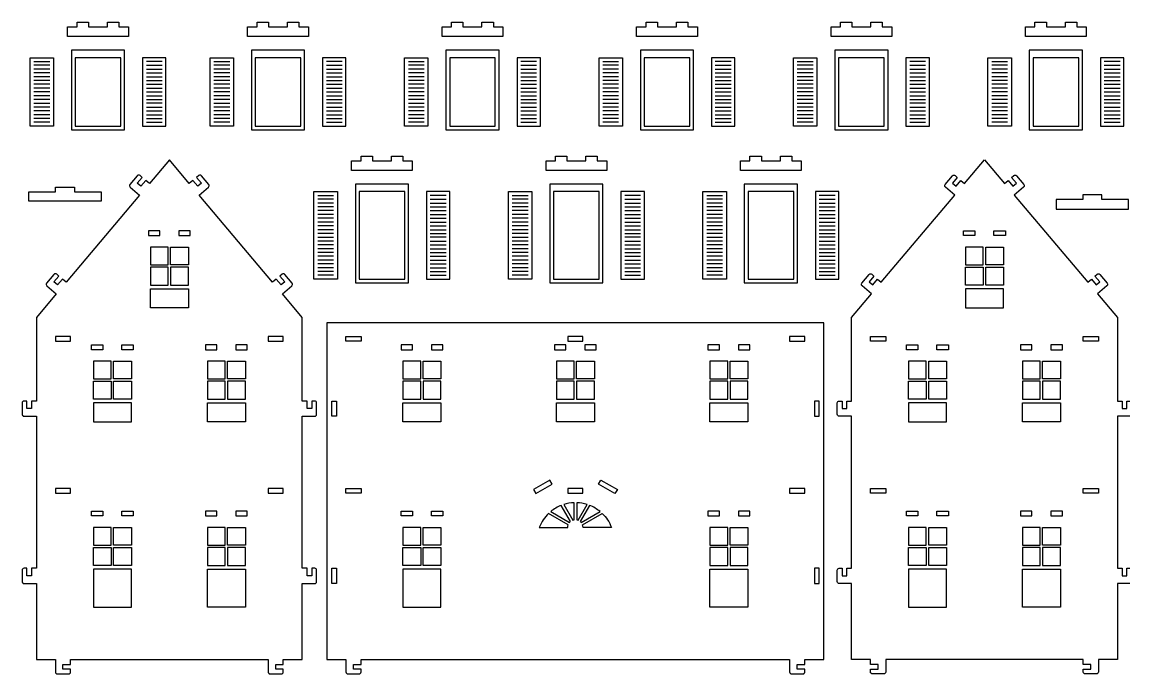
# Model space of a CAD drawing. Extents: x 7134 to 8183, y 164 to 939.
# Drawn here: x 7134 to 7833, y 525 to 936 of the extents above; entities that cross this region are included whole.
import ezdxf

# ---------------------------------------------------------------- set-up
doc = ezdxf.new("R2010")
doc.units = 0
doc.header["$MEASUREMENT"] = 0
doc.layers.add('LAYER1', color=18, linetype='CONTINUOUS')

msp = doc.modelspace()

# ---------------------------------------------------------------- linework, layer by layer
at = {"layer": 'LAYER1'}
for points in [[(7162.76, 927.39), (7162.76, 933.39), (7168.76, 933.39), (7168.76, 936.39), (7175.96, 936.39), (7175.96, 933.39), (7187.96, 933.39), (7187.96, 936.39), (7195.16, 936.39), (7195.16, 933.39), (7201.16, 933.39), (7201.16, 927.39)], [(7276.47, 927.39), (7276.47, 933.39), (7282.47, 933.39), (7282.47, 936.39), (7289.67, 936.39), (7289.67, 933.39), (7301.67, 933.39), (7301.67, 936.39), (7308.87, 936.39), (7308.87, 933.39), (7314.87, 933.39), (7314.87, 927.39)], [(7399.31, 927.39), (7399.31, 933.39), (7405.31, 933.39), (7405.31, 936.39), (7412.51, 936.39), (7412.51, 933.39), (7424.51, 933.39), (7424.51, 936.39), (7431.71, 936.39), (7431.71, 933.39), (7437.71, 933.39), (7437.71, 927.39)], [(7522.16, 927.39), (7522.16, 933.39), (7528.16, 933.39), (7528.16, 936.39), (7535.36, 936.39), (7535.36, 933.39), (7547.36, 933.39), (7547.36, 936.39), (7554.56, 936.39), (7554.56, 933.39), (7560.56, 933.39), (7560.56, 927.39)], [(7645.01, 927.39), (7645.01, 933.39), (7651.01, 933.39), (7651.01, 936.39), (7658.21, 936.39), (7658.21, 933.39), (7670.21, 933.39), (7670.21, 936.39), (7677.41, 936.39), (7677.41, 933.39), (7683.41, 933.39), (7683.41, 927.39)], [(7767.86, 927.39), (7767.86, 933.39), (7773.86, 933.39), (7773.86, 936.39), (7781.06, 936.39), (7781.06, 933.39), (7793.06, 933.39), (7793.06, 936.39), (7800.26, 936.39), (7800.26, 933.39), (7806.26, 933.39), (7806.26, 927.39)], [(7198.76, 918.77), (7165.16, 918.77), (7165.16, 868.37), (7198.76, 868.37)], [(7312.47, 918.77), (7278.87, 918.77), (7278.87, 868.37), (7312.47, 868.37)], [(7435.31, 918.77), (7401.71, 918.77), (7401.71, 868.37), (7435.31, 868.37)], [(7558.16, 918.77), (7524.56, 918.77), (7524.56, 868.37), (7558.16, 868.37)], [(7681.01, 918.77), (7647.41, 918.77), (7647.41, 868.37), (7681.01, 868.37)], [(7803.86, 918.77), (7770.26, 918.77), (7770.26, 868.37), (7803.86, 868.37)], [(7139.03, 913.97), (7153.83, 913.97), (7153.83, 870.77), (7139.03, 870.77)], [(7196.36, 913.97), (7167.56, 913.97), (7167.56, 870.77), (7196.36, 870.77)], [(7224.88, 913.97), (7210.09, 913.97), (7210.09, 870.77), (7224.88, 870.77)], [(7252.75, 913.97), (7267.54, 913.97), (7267.54, 870.77), (7252.75, 870.77)], [(7310.07, 913.97), (7281.27, 913.97), (7281.27, 870.77), (7310.07, 870.77)], [(7338.59, 913.97), (7323.8, 913.97), (7323.8, 870.77), (7338.59, 870.77)], [(7375.59, 913.97), (7390.38, 913.97), (7390.38, 870.77), (7375.59, 870.77)], [(7432.91, 913.97), (7404.11, 913.97), (7404.11, 870.77), (7432.91, 870.77)], [(7461.44, 913.97), (7446.64, 913.97), (7446.64, 870.77), (7461.44, 870.77)], [(7498.44, 913.97), (7513.23, 913.97), (7513.23, 870.77), (7498.44, 870.77)], [(7555.76, 913.97), (7526.96, 913.97), (7526.96, 870.77), (7555.76, 870.77)], [(7584.28, 913.97), (7569.49, 913.97), (7569.49, 870.77), (7584.28, 870.77)], [(7621.29, 913.97), (7636.08, 913.97), (7636.08, 870.77), (7621.29, 870.77)], [(7678.61, 913.97), (7649.81, 913.97), (7649.81, 870.77), (7678.61, 870.77)], [(7707.13, 913.97), (7692.34, 913.97), (7692.34, 870.77), (7707.13, 870.77)], [(7744.14, 913.97), (7758.93, 913.97), (7758.93, 870.77), (7744.14, 870.77)], [(7801.46, 913.97), (7772.66, 913.97), (7772.66, 870.77), (7801.46, 870.77)], [(7829.98, 913.97), (7815.19, 913.97), (7815.19, 870.77), (7829.98, 870.77)], [(7342.11, 842.85), (7342.11, 848.85), (7348.11, 848.85), (7348.11, 851.85), (7355.31, 851.85), (7355.31, 848.85), (7367.31, 848.85), (7367.31, 851.85), (7374.51, 851.85), (7374.51, 848.85), (7380.51, 848.85), (7380.51, 842.85)], [(7464.96, 842.85), (7464.96, 848.85), (7470.96, 848.85), (7470.96, 851.85), (7478.16, 851.85), (7478.16, 848.85), (7490.16, 848.85), (7490.16, 851.85), (7497.36, 851.85), (7497.36, 848.85), (7503.36, 848.85), (7503.36, 842.85)], [(7587.81, 842.85), (7587.81, 848.85), (7593.81, 848.85), (7593.81, 851.85), (7601.01, 851.85), (7601.01, 848.85), (7613.01, 848.85), (7613.01, 851.85), (7620.21, 851.85), (7620.21, 848.85), (7626.21, 848.85), (7626.21, 842.85)], [(7155.05, 832.32), (7167.05, 832.32), (7167.05, 829.32), (7183.91, 829.32), (7183.91, 823.32), (7138.18, 823.32), (7138.18, 829.32), (7155.05, 829.32)], [(7378.11, 834.22), (7344.51, 834.22), (7344.51, 771.82), (7378.11, 771.82)], [(7500.96, 834.22), (7467.36, 834.22), (7467.36, 771.82), (7500.96, 771.82)], [(7623.81, 834.22), (7590.21, 834.22), (7590.21, 771.82), (7623.81, 771.82)], [(7318.39, 829.42), (7333.18, 829.42), (7333.18, 774.22), (7318.39, 774.22)], [(7375.71, 829.42), (7346.91, 829.42), (7346.91, 774.22), (7375.71, 774.22)], [(7404.23, 829.42), (7389.44, 829.42), (7389.44, 774.22), (7404.23, 774.22)], [(7441.24, 829.42), (7456.03, 829.42), (7456.03, 774.22), (7441.24, 774.22)], [(7498.56, 829.42), (7469.76, 829.42), (7469.76, 774.22), (7498.56, 774.22)], [(7527.08, 829.42), (7512.29, 829.42), (7512.29, 774.22), (7527.08, 774.22)], [(7564.08, 829.42), (7578.88, 829.42), (7578.88, 774.22), (7564.08, 774.22)], [(7621.41, 829.42), (7592.61, 829.42), (7592.61, 774.22), (7621.41, 774.22)], [(7649.93, 829.42), (7635.14, 829.42), (7635.14, 774.22), (7649.93, 774.22)], [(7816.07, 827.42), (7804.07, 827.42), (7804.07, 824.42), (7787.2, 824.42), (7787.2, 818.42), (7832.93, 818.42), (7832.93, 824.42), (7816.07, 824.42)], [(7221.02, 804.68), (7213.82, 804.68), (7213.82, 801.68), (7221.02, 801.68)], [(7240.22, 804.68), (7233.02, 804.68), (7233.02, 801.68), (7240.22, 801.68)], [(7728.75, 804.68), (7735.95, 804.68), (7735.95, 801.68), (7728.75, 801.68)], [(7747.95, 804.68), (7755.15, 804.68), (7755.15, 801.68), (7747.95, 801.68)], [(7226.27, 783.23), (7226.27, 794.48), (7215.02, 794.48), (7215.02, 783.23)], [(7227.77, 794.48), (7239.02, 794.48), (7239.02, 783.23), (7227.77, 783.23)], [(7741.2, 794.48), (7729.95, 794.48), (7729.95, 783.23), (7741.2, 783.23)], [(7742.7, 783.23), (7742.7, 794.48), (7753.95, 794.48), (7753.95, 783.23)], [(7215.02, 770.48), (7226.27, 770.48), (7226.27, 781.73), (7215.02, 781.73)], [(7239.02, 770.48), (7239.02, 781.73), (7227.77, 781.73), (7227.77, 770.48)], [(7729.95, 770.48), (7729.95, 781.73), (7741.2, 781.73), (7741.2, 770.48)], [(7753.95, 770.48), (7742.7, 770.48), (7742.7, 781.73), (7753.95, 781.73)], [(7239.02, 756.08), (7215.02, 756.08), (7215.02, 768.08), (7239.02, 768.08)], [(7729.95, 756.08), (7753.95, 756.08), (7753.95, 768.08), (7729.95, 768.08)], [(7155.02, 738.08), (7155.02, 735.08), (7164.62, 735.08), (7164.62, 738.08)], [(7289.42, 738.08), (7289.42, 735.08), (7299.02, 735.08), (7299.02, 738.08)], [(7338.56, 738.08), (7348.16, 738.08), (7348.16, 735.08), (7338.56, 735.08)], [(7488.32, 738.08), (7478.72, 738.08), (7478.72, 735.08), (7488.32, 735.08)], [(7628.48, 738.08), (7618.88, 738.08), (7618.88, 735.08), (7628.48, 735.08)], [(7679.55, 738.08), (7679.55, 735.08), (7669.95, 735.08), (7669.95, 738.08)], [(7813.95, 738.08), (7813.95, 735.08), (7804.35, 735.08), (7804.35, 738.08)], [(7177.82, 732.68), (7185.02, 732.68), (7185.02, 729.68), (7177.82, 729.68)], [(7197.02, 732.68), (7204.22, 732.68), (7204.22, 729.68), (7197.02, 729.68)], [(7257.02, 732.68), (7249.82, 732.68), (7249.82, 729.68), (7257.02, 729.68)], [(7276.22, 732.68), (7269.02, 732.68), (7269.02, 729.68), (7276.22, 729.68)], [(7380.56, 732.68), (7373.36, 732.68), (7373.36, 729.68), (7380.56, 729.68)], [(7399.76, 732.68), (7392.56, 732.68), (7392.56, 729.68), (7399.76, 729.68)], [(7477.52, 732.68), (7470.32, 732.68), (7470.32, 729.68), (7477.52, 729.68)], [(7496.72, 732.68), (7489.52, 732.68), (7489.52, 729.68), (7496.72, 729.68)], [(7574.48, 732.68), (7567.28, 732.68), (7567.28, 729.68), (7574.48, 729.68)], [(7593.68, 732.68), (7586.48, 732.68), (7586.48, 729.68), (7593.68, 729.68)], [(7692.75, 732.68), (7699.95, 732.68), (7699.95, 729.68), (7692.75, 729.68)], [(7711.95, 732.68), (7719.15, 732.68), (7719.15, 729.68), (7711.95, 729.68)], [(7771.95, 732.68), (7764.75, 732.68), (7764.75, 729.68), (7771.95, 729.68)], [(7791.15, 732.68), (7783.95, 732.68), (7783.95, 729.68), (7791.15, 729.68)], [(7190.27, 722.48), (7179.02, 722.48), (7179.02, 711.23), (7190.27, 711.23)], [(7191.77, 711.23), (7191.77, 722.48), (7203.02, 722.48), (7203.02, 711.23)], [(7262.27, 711.23), (7262.27, 722.48), (7251.02, 722.48), (7251.02, 711.23)], [(7263.77, 722.48), (7275.02, 722.48), (7275.02, 711.23), (7263.77, 711.23)], [(7385.81, 711.23), (7385.81, 722.48), (7374.56, 722.48), (7374.56, 711.23)], [(7387.31, 722.48), (7398.56, 722.48), (7398.56, 711.23), (7387.31, 711.23)], [(7482.77, 711.23), (7482.77, 722.48), (7471.52, 722.48), (7471.52, 711.23)], [(7484.27, 722.48), (7495.52, 722.48), (7495.52, 711.23), (7484.27, 711.23)], [(7579.73, 711.23), (7579.73, 722.48), (7568.48, 722.48), (7568.48, 711.23)], [(7581.23, 722.48), (7592.48, 722.48), (7592.48, 711.23), (7581.23, 711.23)], [(7705.2, 722.48), (7693.95, 722.48), (7693.95, 711.23), (7705.2, 711.23)], [(7706.7, 711.23), (7706.7, 722.48), (7717.95, 722.48), (7717.95, 711.23)], [(7777.2, 711.23), (7777.2, 722.48), (7765.95, 722.48), (7765.95, 711.23)], [(7778.7, 722.48), (7789.95, 722.48), (7789.95, 711.23), (7778.7, 711.23)], [(7179.02, 698.48), (7179.02, 709.73), (7190.27, 709.73), (7190.27, 698.48)], [(7203.02, 698.48), (7191.77, 698.48), (7191.77, 709.73), (7203.02, 709.73)], [(7251.02, 698.48), (7262.27, 698.48), (7262.27, 709.73), (7251.02, 709.73)], [(7275.02, 698.48), (7275.02, 709.73), (7263.77, 709.73), (7263.77, 698.48)], [(7374.56, 698.48), (7385.81, 698.48), (7385.81, 709.73), (7374.56, 709.73)], [(7398.56, 698.48), (7398.56, 709.73), (7387.31, 709.73), (7387.31, 698.48)], [(7471.52, 698.48), (7482.77, 698.48), (7482.77, 709.73), (7471.52, 709.73)], [(7495.52, 698.48), (7495.52, 709.73), (7484.27, 709.73), (7484.27, 698.48)], [(7568.48, 698.48), (7579.73, 698.48), (7579.73, 709.73), (7568.48, 709.73)], [(7592.48, 698.48), (7592.48, 709.73), (7581.23, 709.73), (7581.23, 698.48)], [(7693.95, 698.48), (7693.95, 709.73), (7705.2, 709.73), (7705.2, 698.48)], [(7717.95, 698.48), (7706.7, 698.48), (7706.7, 709.73), (7717.95, 709.73)], [(7765.95, 698.48), (7777.2, 698.48), (7777.2, 709.73), (7765.95, 709.73)], [(7789.95, 698.48), (7789.95, 709.73), (7778.7, 709.73), (7778.7, 698.48)], [(7179.02, 684.08), (7203.02, 684.08), (7203.02, 696.08), (7179.02, 696.08)], [(7275.02, 684.08), (7251.02, 684.08), (7251.02, 696.08), (7275.02, 696.08)], [(7329.56, 697.28), (7332.56, 697.28), (7332.56, 687.68), (7329.56, 687.68)], [(7398.56, 684.08), (7374.56, 684.08), (7374.56, 696.08), (7398.56, 696.08)], [(7495.52, 684.08), (7471.52, 684.08), (7471.52, 696.08), (7495.52, 696.08)], [(7592.48, 684.08), (7568.48, 684.08), (7568.48, 696.08), (7592.48, 696.08)], [(7637.48, 697.28), (7634.48, 697.28), (7634.48, 687.68), (7637.48, 687.68)], [(7693.95, 684.08), (7717.95, 684.08), (7717.95, 696.08), (7693.95, 696.08)], [(7789.95, 684.08), (7765.95, 684.08), (7765.95, 696.08), (7789.95, 696.08)], [(7467.42, 647.41), (7457.02, 641.41), (7458.52, 638.81), (7468.92, 644.81)], [(7499.62, 647.41), (7510.02, 641.41), (7508.52, 638.81), (7498.12, 644.81)], [(7155.02, 642.08), (7155.02, 639.08), (7164.62, 639.08), (7164.62, 642.08)], [(7289.42, 642.08), (7289.42, 639.08), (7299.02, 639.08), (7299.02, 642.08)], [(7338.56, 642.08), (7348.16, 642.08), (7348.16, 639.08), (7338.56, 639.08)], [(7488.32, 642.08), (7478.72, 642.08), (7478.72, 639.08), (7488.32, 639.08)], [(7628.48, 642.08), (7618.88, 642.08), (7618.88, 639.08), (7628.48, 639.08)], [(7679.55, 642.08), (7679.55, 639.08), (7669.95, 639.08), (7669.95, 642.08)], [(7813.95, 642.08), (7813.95, 639.08), (7804.35, 639.08), (7804.35, 642.08)], [(7177.82, 627.75), (7185.02, 627.75), (7185.02, 624.75), (7177.82, 624.75)], [(7197.02, 627.75), (7204.22, 627.75), (7204.22, 624.75), (7197.02, 624.75)], [(7257.02, 627.75), (7249.82, 627.75), (7249.82, 624.75), (7257.02, 624.75)], [(7276.22, 627.75), (7269.02, 627.75), (7269.02, 624.75), (7276.22, 624.75)], [(7373.36, 627.75), (7380.56, 627.75), (7380.56, 624.75), (7373.36, 624.75)], [(7392.56, 627.75), (7399.76, 627.75), (7399.76, 624.75), (7392.56, 624.75)], [(7574.48, 627.75), (7567.28, 627.75), (7567.28, 624.75), (7574.48, 624.75)], [(7593.68, 627.75), (7586.48, 627.75), (7586.48, 624.75), (7593.68, 624.75)], [(7692.75, 627.75), (7699.95, 627.75), (7699.95, 624.75), (7692.75, 624.75)], [(7711.95, 627.75), (7719.15, 627.75), (7719.15, 624.75), (7711.95, 624.75)], [(7771.95, 627.75), (7764.75, 627.75), (7764.75, 624.75), (7771.95, 624.75)], [(7791.15, 627.75), (7783.95, 627.75), (7783.95, 624.75), (7791.15, 624.75)], [(7190.27, 617.55), (7179.02, 617.55), (7179.02, 606.3), (7190.27, 606.3)], [(7191.77, 606.3), (7191.77, 617.55), (7203.02, 617.55), (7203.02, 606.3)], [(7262.27, 606.3), (7262.27, 617.55), (7251.02, 617.55), (7251.02, 606.3)], [(7263.77, 617.55), (7275.02, 617.55), (7275.02, 606.3), (7263.77, 606.3)], [(7385.81, 617.55), (7374.56, 617.55), (7374.56, 606.3), (7385.81, 606.3)], [(7387.31, 606.3), (7387.31, 617.55), (7398.56, 617.55), (7398.56, 606.3)], [(7579.73, 606.3), (7579.73, 617.55), (7568.48, 617.55), (7568.48, 606.3)], [(7581.23, 617.55), (7592.48, 617.55), (7592.48, 606.3), (7581.23, 606.3)], [(7705.2, 617.55), (7693.95, 617.55), (7693.95, 606.3), (7705.2, 606.3)], [(7706.7, 606.3), (7706.7, 617.55), (7717.95, 617.55), (7717.95, 606.3)], [(7777.2, 606.3), (7777.2, 617.55), (7765.95, 617.55), (7765.95, 606.3)], [(7778.7, 617.55), (7789.95, 617.55), (7789.95, 606.3), (7778.7, 606.3)], [(7179.02, 593.55), (7179.02, 604.8), (7190.27, 604.8), (7190.27, 593.55)], [(7203.02, 593.55), (7191.77, 593.55), (7191.77, 604.8), (7203.02, 604.8)], [(7251.02, 593.55), (7262.27, 593.55), (7262.27, 604.8), (7251.02, 604.8)], [(7275.02, 593.55), (7275.02, 604.8), (7263.77, 604.8), (7263.77, 593.55)], [(7374.56, 593.55), (7374.56, 604.8), (7385.81, 604.8), (7385.81, 593.55)], [(7398.56, 593.55), (7387.31, 593.55), (7387.31, 604.8), (7398.56, 604.8)], [(7568.48, 593.55), (7579.73, 593.55), (7579.73, 604.8), (7568.48, 604.8)], [(7592.48, 593.55), (7592.48, 604.8), (7581.23, 604.8), (7581.23, 593.55)], [(7693.95, 593.55), (7693.95, 604.8), (7705.2, 604.8), (7705.2, 593.55)], [(7717.95, 593.55), (7706.7, 593.55), (7706.7, 604.8), (7717.95, 604.8)], [(7765.95, 593.55), (7777.2, 593.55), (7777.2, 604.8), (7765.95, 604.8)], [(7789.95, 593.55), (7789.95, 604.8), (7778.7, 604.8), (7778.7, 593.55)], [(7179.02, 567.15), (7203.02, 567.15), (7203.02, 591.15), (7179.02, 591.15)], [(7275.02, 567.15), (7251.02, 567.15), (7251.02, 591.15), (7275.02, 591.15)], [(7329.56, 591.68), (7332.56, 591.68), (7332.56, 582.08), (7329.56, 582.08)], [(7374.56, 567.15), (7398.56, 567.15), (7398.56, 591.15), (7374.56, 591.15)], [(7592.48, 567.15), (7568.48, 567.15), (7568.48, 591.15), (7592.48, 591.15)], [(7637.48, 591.68), (7634.48, 591.68), (7634.48, 582.08), (7637.48, 582.08)], [(7693.95, 567.15), (7717.95, 567.15), (7717.95, 591.15), (7693.95, 591.15)], [(7789.95, 567.15), (7765.95, 567.15), (7765.95, 591.15), (7789.95, 591.15)]]:
    msp.add_lwpolyline(points, close=True, dxfattribs=at)
for points in [[(7141.43, 911.57), (7151.43, 911.57)], [(7151.43, 909.17), (7141.43, 909.17)], [(7222.48, 911.57), (7212.49, 911.57)], [(7212.49, 909.17), (7222.48, 909.17)], [(7255.15, 911.57), (7265.14, 911.57)], [(7265.14, 909.17), (7255.15, 909.17)], [(7336.19, 911.57), (7326.2, 911.57)], [(7326.2, 909.17), (7336.19, 909.17)], [(7377.99, 911.57), (7387.98, 911.57)], [(7387.98, 909.17), (7377.99, 909.17)], [(7459.04, 911.57), (7449.04, 911.57)], [(7449.04, 909.17), (7459.04, 909.17)], [(7500.84, 911.57), (7510.83, 911.57)], [(7510.83, 909.17), (7500.84, 909.17)], [(7581.88, 911.57), (7571.89, 911.57)], [(7571.89, 909.17), (7581.88, 909.17)], [(7623.69, 911.57), (7633.68, 911.57)], [(7633.68, 909.17), (7623.69, 909.17)], [(7704.73, 911.57), (7694.74, 911.57)], [(7694.74, 909.17), (7704.73, 909.17)], [(7746.54, 911.57), (7756.53, 911.57)], [(7756.53, 909.17), (7746.54, 909.17)], [(7827.58, 911.57), (7817.59, 911.57)], [(7817.59, 909.17), (7827.58, 909.17)], [(7151.43, 906.77), (7141.43, 906.77)], [(7151.43, 904.37), (7141.43, 904.37)], [(7151.43, 901.97), (7141.43, 901.97)], [(7212.49, 906.77), (7222.48, 906.77)], [(7212.49, 904.37), (7222.48, 904.37)], [(7212.49, 901.97), (7222.48, 901.97)], [(7265.14, 906.77), (7255.15, 906.77)], [(7265.14, 904.37), (7255.15, 904.37)], [(7265.14, 901.97), (7255.15, 901.97)], [(7326.2, 906.77), (7336.19, 906.77)], [(7326.2, 904.37), (7336.19, 904.37)], [(7326.2, 901.97), (7336.19, 901.97)], [(7387.98, 906.77), (7377.99, 906.77)], [(7387.98, 904.37), (7377.99, 904.37)], [(7387.98, 901.97), (7377.99, 901.97)], [(7449.04, 906.77), (7459.04, 906.77)], [(7449.04, 904.37), (7459.04, 904.37)], [(7449.04, 901.97), (7459.04, 901.97)], [(7510.83, 906.77), (7500.84, 906.77)], [(7510.83, 904.37), (7500.84, 904.37)], [(7510.83, 901.97), (7500.84, 901.97)], [(7571.89, 906.77), (7581.88, 906.77)], [(7571.89, 904.37), (7581.88, 904.37)], [(7571.89, 901.97), (7581.88, 901.97)], [(7633.68, 906.77), (7623.69, 906.77)], [(7633.68, 904.37), (7623.69, 904.37)], [(7633.68, 901.97), (7623.69, 901.97)], [(7694.74, 906.77), (7704.73, 906.77)], [(7694.74, 904.37), (7704.73, 904.37)], [(7694.74, 901.97), (7704.73, 901.97)], [(7756.53, 906.77), (7746.54, 906.77)], [(7756.53, 904.37), (7746.54, 904.37)], [(7756.53, 901.97), (7746.54, 901.97)], [(7817.59, 906.77), (7827.58, 906.77)], [(7817.59, 904.37), (7827.58, 904.37)], [(7817.59, 901.97), (7827.58, 901.97)], [(7151.43, 899.57), (7141.43, 899.57)], [(7151.43, 897.17), (7141.43, 897.17)], [(7212.49, 899.57), (7222.48, 899.57)], [(7212.49, 897.17), (7222.48, 897.17)], [(7265.14, 899.57), (7255.15, 899.57)], [(7265.14, 897.17), (7255.15, 897.17)], [(7326.2, 899.57), (7336.19, 899.57)], [(7326.2, 897.17), (7336.19, 897.17)], [(7387.98, 899.57), (7377.99, 899.57)], [(7387.98, 897.17), (7377.99, 897.17)], [(7449.04, 899.57), (7459.04, 899.57)], [(7449.04, 897.17), (7459.04, 897.17)], [(7510.83, 899.57), (7500.84, 899.57)], [(7510.83, 897.17), (7500.84, 897.17)], [(7571.89, 899.57), (7581.88, 899.57)], [(7571.89, 897.17), (7581.88, 897.17)], [(7633.68, 899.57), (7623.69, 899.57)], [(7633.68, 897.17), (7623.69, 897.17)], [(7694.74, 899.57), (7704.73, 899.57)], [(7694.74, 897.17), (7704.73, 897.17)], [(7756.53, 899.57), (7746.54, 899.57)], [(7756.53, 897.17), (7746.54, 897.17)], [(7817.59, 899.57), (7827.58, 899.57)], [(7817.59, 897.17), (7827.58, 897.17)], [(7151.43, 894.77), (7141.43, 894.77)], [(7151.43, 892.37), (7141.43, 892.37)], [(7151.43, 889.97), (7141.43, 889.97)], [(7212.49, 894.77), (7222.48, 894.77)], [(7212.49, 892.37), (7222.48, 892.37)], [(7212.49, 889.97), (7222.48, 889.97)], [(7265.14, 894.77), (7255.15, 894.77)], [(7265.14, 892.37), (7255.15, 892.37)], [(7265.14, 889.97), (7255.15, 889.97)], [(7326.2, 894.77), (7336.19, 894.77)], [(7326.2, 892.37), (7336.19, 892.37)], [(7326.2, 889.97), (7336.19, 889.97)], [(7387.98, 894.77), (7377.99, 894.77)], [(7387.98, 892.37), (7377.99, 892.37)], [(7387.98, 889.97), (7377.99, 889.97)], [(7449.04, 894.77), (7459.04, 894.77)], [(7449.04, 892.37), (7459.04, 892.37)], [(7449.04, 889.97), (7459.04, 889.97)], [(7510.83, 894.77), (7500.84, 894.77)], [(7510.83, 892.37), (7500.84, 892.37)], [(7510.83, 889.97), (7500.84, 889.97)], [(7571.89, 894.77), (7581.88, 894.77)], [(7571.89, 892.37), (7581.88, 892.37)], [(7571.89, 889.97), (7581.88, 889.97)], [(7633.68, 894.77), (7623.69, 894.77)], [(7633.68, 892.37), (7623.69, 892.37)], [(7633.68, 889.97), (7623.69, 889.97)], [(7694.74, 894.77), (7704.73, 894.77)], [(7694.74, 892.37), (7704.73, 892.37)], [(7694.74, 889.97), (7704.73, 889.97)], [(7756.53, 894.77), (7746.54, 894.77)], [(7756.53, 892.37), (7746.54, 892.37)], [(7756.53, 889.97), (7746.54, 889.97)], [(7817.59, 894.77), (7827.58, 894.77)], [(7817.59, 892.37), (7827.58, 892.37)], [(7817.59, 889.97), (7827.58, 889.97)], [(7151.43, 887.57), (7141.43, 887.57)], [(7141.43, 885.17), (7151.43, 885.17)], [(7151.43, 882.77), (7141.43, 882.77)], [(7212.49, 887.57), (7222.48, 887.57)], [(7222.48, 885.17), (7212.49, 885.17)], [(7212.49, 882.77), (7222.48, 882.77)], [(7265.14, 887.57), (7255.15, 887.57)], [(7255.15, 885.17), (7265.14, 885.17)], [(7265.14, 882.77), (7255.15, 882.77)], [(7326.2, 887.57), (7336.19, 887.57)], [(7336.19, 885.17), (7326.2, 885.17)], [(7326.2, 882.77), (7336.19, 882.77)], [(7387.98, 887.57), (7377.99, 887.57)], [(7377.99, 885.17), (7387.98, 885.17)], [(7387.98, 882.77), (7377.99, 882.77)], [(7449.04, 887.57), (7459.04, 887.57)], [(7459.04, 885.17), (7449.04, 885.17)], [(7449.04, 882.77), (7459.04, 882.77)], [(7510.83, 887.57), (7500.84, 887.57)], [(7500.84, 885.17), (7510.83, 885.17)], [(7510.83, 882.77), (7500.84, 882.77)], [(7571.89, 887.57), (7581.88, 887.57)], [(7581.88, 885.17), (7571.89, 885.17)], [(7571.89, 882.77), (7581.88, 882.77)], [(7633.68, 887.57), (7623.69, 887.57)], [(7623.69, 885.17), (7633.68, 885.17)], [(7633.68, 882.77), (7623.69, 882.77)], [(7694.74, 887.57), (7704.73, 887.57)], [(7704.73, 885.17), (7694.74, 885.17)], [(7694.74, 882.77), (7704.73, 882.77)], [(7756.53, 887.57), (7746.54, 887.57)], [(7746.54, 885.17), (7756.53, 885.17)], [(7756.53, 882.77), (7746.54, 882.77)], [(7817.59, 887.57), (7827.58, 887.57)], [(7827.58, 885.17), (7817.59, 885.17)], [(7817.59, 882.77), (7827.58, 882.77)], [(7151.43, 880.37), (7141.43, 880.37)], [(7151.43, 877.97), (7141.43, 877.97)], [(7151.43, 875.57), (7141.43, 875.57)], [(7212.49, 880.37), (7222.48, 880.37)], [(7212.49, 877.97), (7222.48, 877.97)], [(7212.49, 875.57), (7222.48, 875.57)], [(7265.14, 880.37), (7255.15, 880.37)], [(7265.14, 877.97), (7255.15, 877.97)], [(7265.14, 875.57), (7255.15, 875.57)], [(7326.2, 880.37), (7336.19, 880.37)], [(7326.2, 877.97), (7336.19, 877.97)], [(7326.2, 875.57), (7336.19, 875.57)], [(7387.98, 880.37), (7377.99, 880.37)], [(7387.98, 877.97), (7377.99, 877.97)], [(7387.98, 875.57), (7377.99, 875.57)], [(7449.04, 880.37), (7459.04, 880.37)], [(7449.04, 877.97), (7459.04, 877.97)], [(7449.04, 875.57), (7459.04, 875.57)], [(7510.83, 880.37), (7500.84, 880.37)], [(7510.83, 877.97), (7500.84, 877.97)], [(7510.83, 875.57), (7500.84, 875.57)], [(7571.89, 880.37), (7581.88, 880.37)], [(7571.89, 877.97), (7581.88, 877.97)], [(7571.89, 875.57), (7581.88, 875.57)], [(7633.68, 880.37), (7623.69, 880.37)], [(7633.68, 877.97), (7623.69, 877.97)], [(7633.68, 875.57), (7623.69, 875.57)], [(7694.74, 880.37), (7704.73, 880.37)], [(7694.74, 877.97), (7704.73, 877.97)], [(7694.74, 875.57), (7704.73, 875.57)], [(7756.53, 880.37), (7746.54, 880.37)], [(7756.53, 877.97), (7746.54, 877.97)], [(7756.53, 875.57), (7746.54, 875.57)], [(7817.59, 880.37), (7827.58, 880.37)], [(7817.59, 877.97), (7827.58, 877.97)], [(7817.59, 875.57), (7827.58, 875.57)], [(7151.43, 873.17), (7141.43, 873.17)], [(7212.49, 873.17), (7222.48, 873.17)], [(7265.14, 873.17), (7255.15, 873.17)], [(7326.2, 873.17), (7336.19, 873.17)], [(7387.98, 873.17), (7377.99, 873.17)], [(7449.04, 873.17), (7459.04, 873.17)], [(7510.83, 873.17), (7500.84, 873.17)], [(7571.89, 873.17), (7581.88, 873.17)], [(7633.68, 873.17), (7623.69, 873.17)], [(7694.74, 873.17), (7704.73, 873.17)], [(7756.53, 873.17), (7746.54, 873.17)], [(7817.59, 873.17), (7827.58, 873.17)], [(7320.79, 827.02), (7330.78, 827.02)], [(7401.83, 827.02), (7391.84, 827.02)], [(7443.64, 827.02), (7453.63, 827.02)], [(7524.68, 827.02), (7514.69, 827.02)], [(7566.48, 827.02), (7576.48, 827.02)], [(7647.53, 827.02), (7637.54, 827.02)], [(7330.78, 824.62), (7320.79, 824.62)], [(7330.78, 822.22), (7320.79, 822.22)], [(7330.78, 819.82), (7320.79, 819.82)], [(7391.84, 824.62), (7401.83, 824.62)], [(7391.84, 822.22), (7401.83, 822.22)], [(7391.84, 819.82), (7401.83, 819.82)], [(7453.63, 824.62), (7443.64, 824.62)], [(7453.63, 822.22), (7443.64, 822.22)], [(7453.63, 819.82), (7443.64, 819.82)], [(7514.69, 824.62), (7524.68, 824.62)], [(7514.69, 822.22), (7524.68, 822.22)], [(7514.69, 819.82), (7524.68, 819.82)], [(7576.48, 824.62), (7566.48, 824.62)], [(7576.48, 822.22), (7566.48, 822.22)], [(7576.48, 819.82), (7566.48, 819.82)], [(7637.54, 824.62), (7647.53, 824.62)], [(7637.54, 822.22), (7647.53, 822.22)], [(7637.54, 819.82), (7647.53, 819.82)], [(7330.78, 817.42), (7320.79, 817.42)], [(7330.78, 815.02), (7320.79, 815.02)], [(7330.78, 812.62), (7320.79, 812.62)], [(7391.84, 817.42), (7401.83, 817.42)], [(7391.84, 815.02), (7401.83, 815.02)], [(7391.84, 812.62), (7401.83, 812.62)], [(7453.63, 817.42), (7443.64, 817.42)], [(7453.63, 815.02), (7443.64, 815.02)], [(7453.63, 812.62), (7443.64, 812.62)], [(7514.69, 817.42), (7524.68, 817.42)], [(7514.69, 815.02), (7524.68, 815.02)], [(7514.69, 812.62), (7524.68, 812.62)], [(7576.48, 817.42), (7566.48, 817.42)], [(7576.48, 815.02), (7566.48, 815.02)], [(7576.48, 812.62), (7566.48, 812.62)], [(7637.54, 817.42), (7647.53, 817.42)], [(7637.54, 815.02), (7647.53, 815.02)], [(7637.54, 812.62), (7647.53, 812.62)], [(7330.78, 810.22), (7320.79, 810.22)], [(7330.78, 807.82), (7320.79, 807.82)], [(7330.78, 805.42), (7320.79, 805.42)], [(7391.84, 810.22), (7401.83, 810.22)], [(7391.84, 807.82), (7401.83, 807.82)], [(7391.84, 805.42), (7401.83, 805.42)], [(7453.63, 810.22), (7443.64, 810.22)], [(7453.63, 807.82), (7443.64, 807.82)], [(7453.63, 805.42), (7443.64, 805.42)], [(7514.69, 810.22), (7524.68, 810.22)], [(7514.69, 807.82), (7524.68, 807.82)], [(7514.69, 805.42), (7524.68, 805.42)], [(7576.48, 810.22), (7566.48, 810.22)], [(7576.48, 807.82), (7566.48, 807.82)], [(7576.48, 805.42), (7566.48, 805.42)], [(7637.54, 810.22), (7647.53, 810.22)], [(7637.54, 807.82), (7647.53, 807.82)], [(7637.54, 805.42), (7647.53, 805.42)], [(7330.78, 803.02), (7320.79, 803.02)], [(7320.79, 800.62), (7330.78, 800.62)], [(7330.78, 798.22), (7320.79, 798.22)], [(7391.84, 803.02), (7401.83, 803.02)], [(7401.83, 800.62), (7391.84, 800.62)], [(7391.84, 798.22), (7401.83, 798.22)], [(7453.63, 803.02), (7443.64, 803.02)], [(7443.64, 800.62), (7453.63, 800.62)], [(7453.63, 798.22), (7443.64, 798.22)], [(7514.69, 803.02), (7524.68, 803.02)], [(7524.68, 800.62), (7514.69, 800.62)], [(7514.69, 798.22), (7524.68, 798.22)], [(7576.48, 803.02), (7566.48, 803.02)], [(7566.48, 800.62), (7576.48, 800.62)], [(7576.48, 798.22), (7566.48, 798.22)], [(7637.54, 803.02), (7647.53, 803.02)], [(7647.53, 800.62), (7637.54, 800.62)], [(7637.54, 798.22), (7647.53, 798.22)], [(7330.78, 795.82), (7320.79, 795.82)], [(7330.78, 793.42), (7320.79, 793.42)], [(7330.78, 791.02), (7320.79, 791.02)], [(7391.84, 795.82), (7401.83, 795.82)], [(7391.84, 793.42), (7401.83, 793.42)], [(7391.84, 791.02), (7401.83, 791.02)], [(7453.63, 795.82), (7443.64, 795.82)], [(7453.63, 793.42), (7443.64, 793.42)], [(7453.63, 791.02), (7443.64, 791.02)], [(7514.69, 795.82), (7524.68, 795.82)], [(7514.69, 793.42), (7524.68, 793.42)], [(7514.69, 791.02), (7524.68, 791.02)], [(7576.48, 795.82), (7566.48, 795.82)], [(7576.48, 793.42), (7566.48, 793.42)], [(7576.48, 791.02), (7566.48, 791.02)], [(7637.54, 795.82), (7647.53, 795.82)], [(7637.54, 793.42), (7647.53, 793.42)], [(7637.54, 791.02), (7647.53, 791.02)], [(7330.78, 788.62), (7320.79, 788.62)], [(7330.78, 786.22), (7320.79, 786.22)], [(7330.78, 783.82), (7320.79, 783.82)], [(7391.84, 788.62), (7401.83, 788.62)], [(7391.84, 786.22), (7401.83, 786.22)], [(7391.84, 783.82), (7401.83, 783.82)], [(7453.63, 788.62), (7443.64, 788.62)], [(7453.63, 786.22), (7443.64, 786.22)], [(7453.63, 783.82), (7443.64, 783.82)], [(7514.69, 788.62), (7524.68, 788.62)], [(7514.69, 786.22), (7524.68, 786.22)], [(7514.69, 783.82), (7524.68, 783.82)], [(7576.48, 788.62), (7566.48, 788.62)], [(7576.48, 786.22), (7566.48, 786.22)], [(7576.48, 783.82), (7566.48, 783.82)], [(7637.54, 788.62), (7647.53, 788.62)], [(7637.54, 786.22), (7647.53, 786.22)], [(7637.54, 783.82), (7647.53, 783.82)], [(7330.78, 781.42), (7320.79, 781.42)], [(7330.78, 779.02), (7320.79, 779.02)], [(7330.78, 776.62), (7320.79, 776.62)], [(7391.84, 781.42), (7401.83, 781.42)], [(7391.84, 779.02), (7401.83, 779.02)], [(7391.84, 776.62), (7401.83, 776.62)], [(7453.63, 781.42), (7443.64, 781.42)], [(7453.63, 779.02), (7443.64, 779.02)], [(7453.63, 776.62), (7443.64, 776.62)], [(7514.69, 781.42), (7524.68, 781.42)], [(7514.69, 779.02), (7524.68, 779.02)], [(7514.69, 776.62), (7524.68, 776.62)], [(7576.48, 781.42), (7566.48, 781.42)], [(7576.48, 779.02), (7566.48, 779.02)], [(7576.48, 776.62), (7566.48, 776.62)], [(7637.54, 781.42), (7647.53, 781.42)], [(7637.54, 779.02), (7647.53, 779.02)], [(7637.54, 776.62), (7647.53, 776.62)]]:
    msp.add_lwpolyline(points, dxfattribs=at)
for points in [[(7143.02, 750.08), (7143.02, 697.28), (7140.02, 697.28), (7140.02, 692.48), (7137.02, 692.48), (7137.02, 697.28), (7135.22, 697.28, 0.414214), (7134.02, 696.08), (7134.02, 688.88, 0.414214), (7135.22, 687.68), (7143.02, 687.68), (7143.02, 591.68), (7140.02, 591.68), (7140.02, 586.88), (7137.02, 586.88), (7137.02, 591.68), (7135.22, 591.68, 0.414214), (7134.02, 590.48), (7134.02, 583.28, 0.414214), (7135.22, 582.08), (7143.02, 582.08), (7143.02, 534.08), (7155.02, 534.08), (7155.02, 526.28, 0.414214), (7156.22, 525.08), (7163.42, 525.08, 0.414214), (7164.62, 526.28), (7164.62, 528.08), (7159.82, 528.08), (7159.82, 531.08), (7164.62, 531.08), (7164.62, 534.08), (7289.42, 534.08), (7289.42, 526.28, 0.414214), (7290.62, 525.08), (7297.82, 525.08, 0.414214), (7299.02, 526.28), (7299.02, 528.08), (7294.22, 528.08), (7294.22, 531.08), (7299.02, 531.08), (7299.02, 534.08), (7311.02, 534.08), (7311.02, 582.08), (7318.82, 582.08, 0.414214), (7320.02, 583.28), (7320.02, 590.48, 0.414214), (7318.82, 591.68), (7317.02, 591.68), (7317.02, 586.88), (7314.02, 586.88), (7314.02, 591.68), (7311.02, 591.68), (7311.02, 687.68), (7318.82, 687.68, 0.414214), (7320.02, 688.88), (7320.02, 696.08, 0.414214), (7318.82, 697.28), (7317.02, 697.28), (7317.02, 692.48), (7314.02, 692.48), (7314.02, 697.28), (7311.02, 697.28), (7311.02, 750.08), (7298.44, 764.96), (7304.4, 770, 0.414214), (7304.54, 771.69), (7299.89, 777.19, 0.414214), (7298.2, 777.33), (7296.82, 776.17), (7299.92, 772.5), (7297.63, 770.57), (7294.53, 774.23), (7292.24, 772.29), (7245.8, 827.22), (7251.76, 832.26, 0.414214), (7251.9, 833.95), (7247.25, 839.45, 0.414214), (7245.56, 839.59), (7244.19, 838.43), (7247.28, 834.76), (7244.99, 832.83), (7241.89, 836.49), (7239.6, 834.56), (7227.02, 849.44), (7214.44, 834.56), (7212.15, 836.49), (7209.05, 832.83), (7206.76, 834.76), (7209.86, 838.43), (7208.48, 839.59, 0.414214), (7206.79, 839.45), (7202.14, 833.95, 0.414214), (7202.29, 832.26), (7208.24, 827.22), (7161.8, 772.29), (7159.51, 774.23), (7156.41, 770.57), (7154.12, 772.5), (7157.22, 776.17), (7155.84, 777.33, 0.414214), (7154.15, 777.19), (7149.51, 771.69, 0.414214), (7149.65, 770), (7155.6, 764.96)], [(7627.28, 525.08, 0.414214), (7628.48, 526.28), (7628.48, 528.08), (7623.68, 528.08), (7623.68, 531.08), (7628.48, 531.08), (7628.48, 534.08), (7640.48, 534.08), (7640.48, 746.53), (7326.56, 746.53), (7326.56, 534.08), (7338.56, 534.08), (7338.56, 526.28, 0.414214), (7339.76, 525.08), (7346.96, 525.08, 0.414214), (7348.16, 526.28), (7348.16, 528.08), (7343.36, 528.08), (7343.36, 531.08), (7348.16, 531.08), (7348.16, 534.08), (7618.88, 534.08), (7618.88, 526.28, 0.414214), (7620.08, 525.08)], [(7467.95, 627.5), (7479.8, 620.67, -0.044025), (7480.4, 621.27), (7474.56, 631.39, 0.078675)], [(7481.85, 622.11, -0.044025), (7482.68, 622.33), (7482.68, 633.07, 0.067701), (7476.17, 631.96)], [(7484.36, 633.07), (7484.36, 622.33, -0.044025), (7485.18, 622.11), (7490.87, 631.96, 0.067701)], [(7492.48, 631.39), (7486.64, 621.27, -0.044025), (7487.24, 620.67), (7499.08, 627.5, 0.078675)], [(7478.96, 619.21), (7466.63, 626.33, 0.109311), (7460.72, 617.55), (7478.66, 617.55, -0.087672)], [(7506.32, 617.55), (7488.38, 617.55, 0.087672), (7488.08, 619.21), (7500.41, 626.33, -0.109311)]]:
    msp.add_lwpolyline(points, format="xyb", close=True, dxfattribs=at)
for points in [[(7833.75, 582.08), (7825.95, 582.08), (7825.95, 534.08), (7813.95, 534.08), (7813.95, 526.28, -0.414214), (7812.75, 525.08), (7805.55, 525.08, -0.414214), (7804.35, 526.28), (7804.35, 528.08), (7809.15, 528.08), (7809.15, 531.08), (7804.35, 531.08), (7804.35, 534.08), (7679.55, 534.08), (7679.55, 526.28, -0.414214), (7678.35, 525.08), (7671.15, 525.08, -0.414214), (7669.95, 526.28), (7669.95, 528.08), (7674.75, 528.08), (7674.75, 531.08), (7669.95, 531.08), (7669.95, 534.08), (7657.95, 534.08), (7657.95, 582.08), (7650.15, 582.08, -0.414214), (7648.95, 583.28), (7648.95, 590.48, -0.414214), (7650.15, 591.68), (7651.95, 591.68), (7651.95, 586.88), (7654.95, 586.88), (7654.95, 591.68), (7657.95, 591.68), (7657.95, 687.68), (7650.15, 687.68, -0.414214), (7648.95, 688.88), (7648.95, 696.08, -0.414214), (7650.15, 697.28), (7651.95, 697.28), (7651.95, 692.48), (7654.95, 692.48), (7654.95, 697.28), (7657.95, 697.28), (7657.95, 750.08), (7670.54, 764.96), (7664.58, 770, -0.414214), (7664.44, 771.69), (7669.09, 777.19, -0.414214), (7670.78, 777.33), (7672.15, 776.17), (7669.05, 772.5), (7671.34, 770.57), (7674.44, 774.23), (7676.73, 772.29), (7723.18, 827.22), (7717.22, 832.26, -0.414214), (7717.08, 833.95), (7721.73, 839.45, -0.414214), (7723.42, 839.59), (7724.79, 838.43), (7721.69, 834.76), (7723.98, 832.83), (7727.08, 836.49), (7729.37, 834.56), (7741.95, 849.44), (7754.54, 834.56), (7756.83, 836.49), (7759.93, 832.83), (7762.22, 834.76), (7759.12, 838.43), (7760.49, 839.59, -0.414214), (7762.18, 839.45), (7766.83, 833.95, -0.414214), (7766.69, 832.26), (7760.73, 827.22), (7807.18, 772.29), (7809.47, 774.23), (7812.57, 770.57), (7814.86, 772.5), (7811.76, 776.17), (7813.13, 777.33, -0.414214), (7814.82, 777.19), (7819.47, 771.69, -0.414214), (7819.33, 770), (7813.37, 764.96), (7825.95, 750.08), (7825.95, 697.28), (7828.95, 697.28), (7828.95, 692.48), (7831.95, 692.48), (7831.95, 697.28), (7833.75, 697.28, -0.414214)], [(7833.75, 687.68), (7825.95, 687.68), (7825.95, 591.68), (7828.95, 591.68), (7828.95, 586.88), (7831.95, 586.88), (7831.95, 591.68), (7833.75, 591.68, -0.414214)]]:
    msp.add_lwpolyline(points, format="xyb", dxfattribs=at)

doc.saveas('drawing.dxf')
